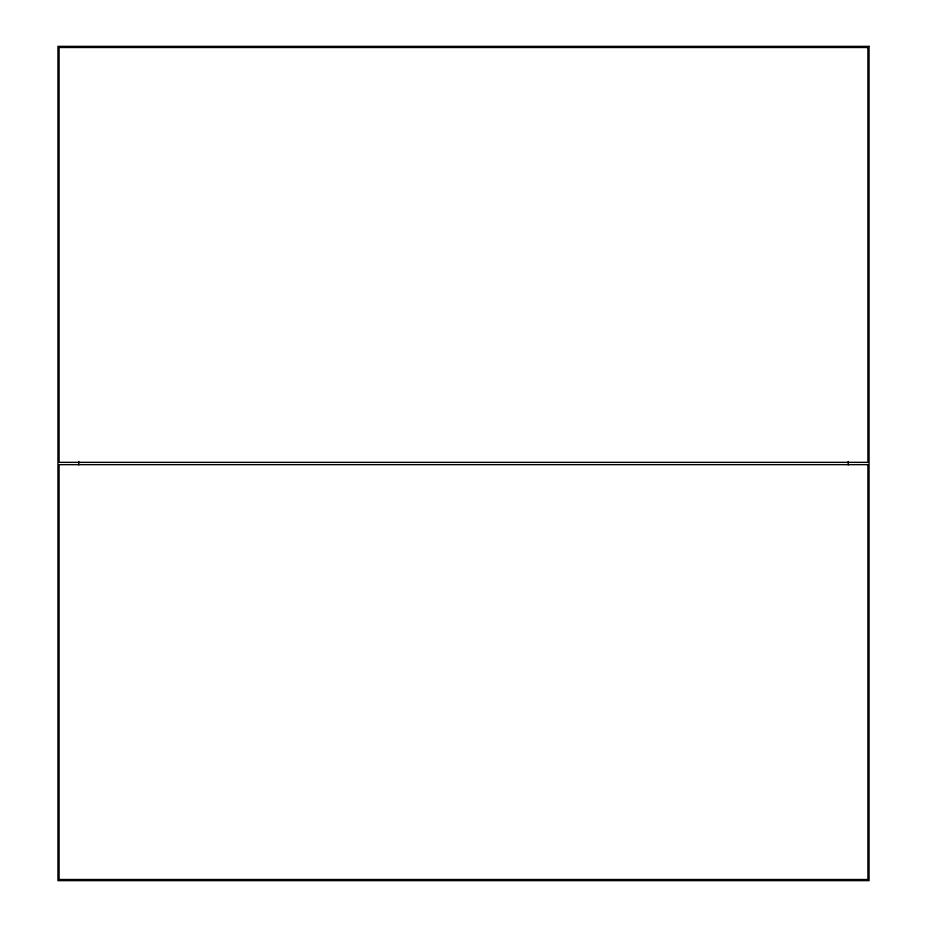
<?xml version="1.0" encoding="UTF-8"?>
<svg xmlns="http://www.w3.org/2000/svg" width="927" height="927" viewBox="0 0 927 927"><rect width="100%" height="100%" fill="white"/><g stroke="black" fill="none" stroke-linecap="round" stroke-linejoin="round"><path stroke-width="1.39" d="M848.205 461.414L848.205 464.948M78.795 461.414L78.795 464.948M869.062 46.35L57.938 46.35L57.938 880.65L869.062 880.65L869.062 46.35M867.904 47.509L59.096 47.509L59.096 462.341L867.904 462.341L867.904 47.509M867.904 464.659L59.096 464.659L59.096 879.491L867.904 879.491L867.904 464.659"/></g></svg>
